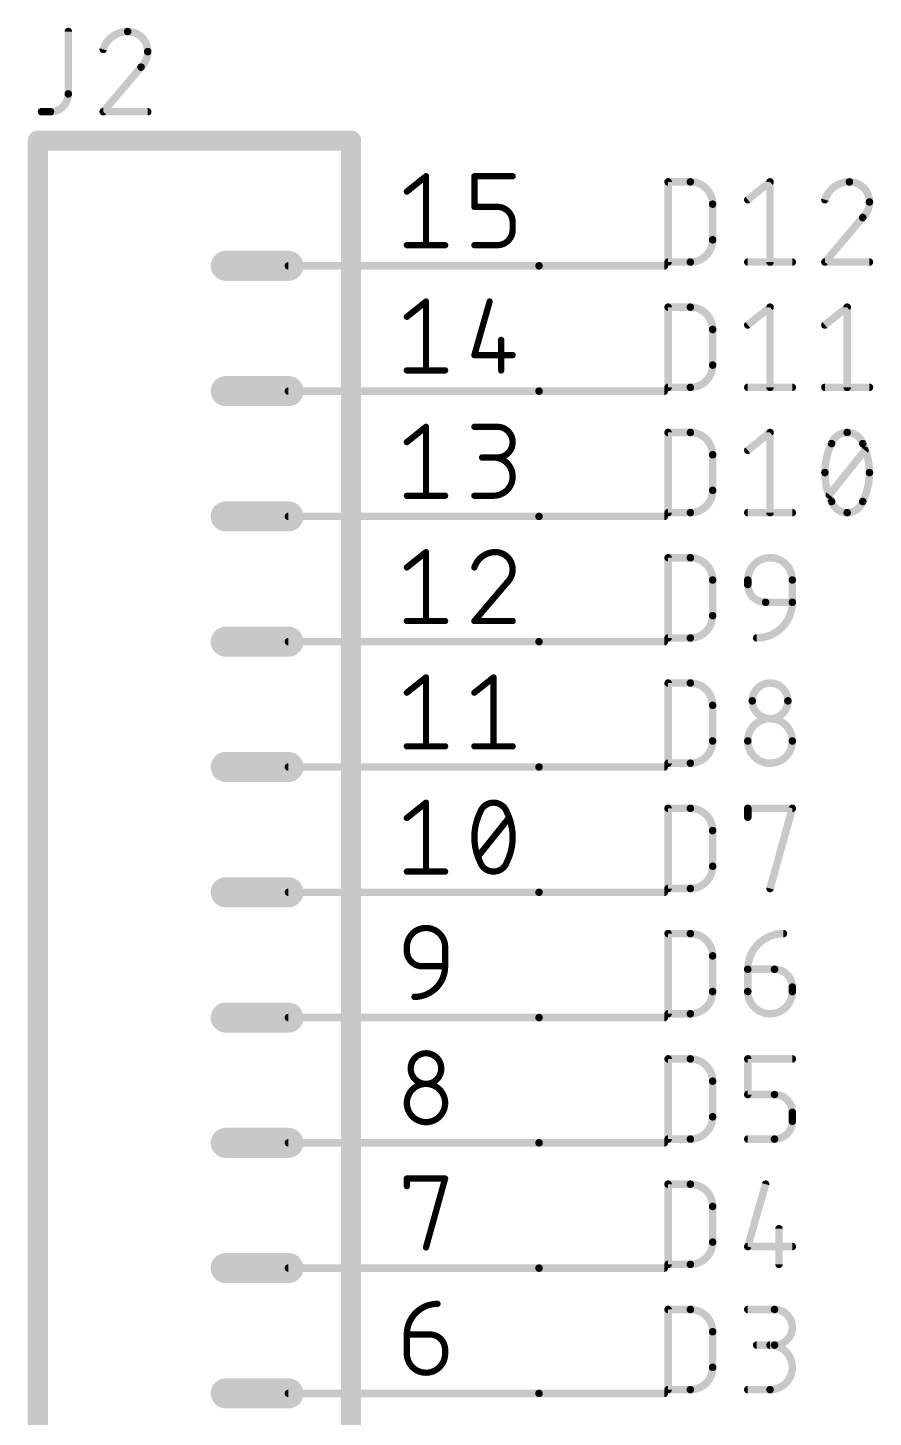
# Model space of a CAD drawing. Extents: x 13 to 226, y 41 to 152.
# Drawn here: x 48.06 to 65.19, y 118.9 to 147.07 of the extents above; entities that cross this region are included whole.
import ezdxf

# ---------------------------------------------------------------- set-up
doc = ezdxf.new("R2010")
doc.units = 0
for name, color, linetype in [('91', 122, 'CONTINUOUS'), ('94', 12, 'CONTINUOUS'), ('95', 251, 'CONTINUOUS')]:
    doc.layers.add(name, color=color, linetype=linetype)

msp = doc.modelspace()

# ---------------------------------------------------------------- linework, layer by layer
at = {"layer": '91', "const_width": 0.1524}
for points in [[(58.42, 142.24), (60.96, 142.24)], [(58.42, 139.7), (60.96, 139.7)], [(58.42, 137.16), (60.96, 137.16)], [(58.42, 134.62), (60.96, 134.62)], [(58.42, 132.08), (60.96, 132.08)], [(58.42, 129.54), (60.96, 129.54)], [(58.42, 127), (60.96, 127)], [(58.42, 124.46), (60.96, 124.46)], [(58.42, 121.92), (60.96, 121.92)], [(58.42, 119.38), (60.96, 119.38)]]:
    msp.add_lwpolyline(points, dxfattribs=at)
at = {"layer": '91', "const_width": 0.0762}
for points in [[(58.42, 142.2781, 1), (58.42, 142.2019)], [(60.96, 142.2019, 1), (60.96, 142.2781)], [(58.42, 139.7381, 1), (58.42, 139.6619)], [(60.96, 139.6619, 1), (60.96, 139.7381)], [(58.42, 137.1981, 1), (58.42, 137.1219)], [(60.96, 137.1219, 1), (60.96, 137.1981)], [(58.42, 134.6581, 1), (58.42, 134.5819)], [(60.96, 134.5819, 1), (60.96, 134.6581)], [(58.42, 132.1181, 1), (58.42, 132.0419)], [(60.96, 132.0419, 1), (60.96, 132.1181)], [(58.42, 129.5781, 1), (58.42, 129.5019)], [(60.96, 129.5019, 1), (60.96, 129.5781)], [(58.42, 127.0381, 1), (58.42, 126.9619)], [(60.96, 126.9619, 1), (60.96, 127.0381)], [(58.42, 124.4981, 1), (58.42, 124.4219)], [(60.96, 124.4219, 1), (60.96, 124.4981)], [(58.42, 121.9581, 1), (58.42, 121.8819)], [(60.96, 121.8819, 1), (60.96, 121.9581)], [(58.42, 119.4181, 1), (58.42, 119.3419)], [(60.96, 119.3419, 1), (60.96, 119.4181)]]:
    msp.add_lwpolyline(points, format="xyb", dxfattribs=at)
at = {"layer": '94'}
for points, const_width in [([(48.26, 144.78), (48.26, 104.14)], 0.4064), ([(48.26, 144.78), (54.61, 144.78)], 0.4064), ([(54.61, 104.14), (54.61, 144.78)], 0.4064), ([(52.07, 142.24), (53.34, 142.24)], 0.6096), ([(58.42, 142.24), (53.34, 142.24)], 0.1524), ([(52.07, 139.7), (53.34, 139.7)], 0.6096), ([(58.42, 139.7), (53.34, 139.7)], 0.1524), ([(52.07, 137.16), (53.34, 137.16)], 0.6096), ([(58.42, 137.16), (53.34, 137.16)], 0.1524), ([(52.07, 134.62), (53.34, 134.62)], 0.6096), ([(58.42, 134.62), (53.34, 134.62)], 0.1524), ([(52.07, 132.08), (53.34, 132.08)], 0.6096), ([(58.42, 132.08), (53.34, 132.08)], 0.1524), ([(52.07, 129.54), (53.34, 129.54)], 0.6096), ([(58.42, 129.54), (53.34, 129.54)], 0.1524), ([(52.07, 127), (53.34, 127)], 0.6096), ([(58.42, 127), (53.34, 127)], 0.1524), ([(52.07, 124.46), (53.34, 124.46)], 0.6096), ([(58.42, 124.46), (53.34, 124.46)], 0.1524), ([(52.07, 121.92), (53.34, 121.92)], 0.6096), ([(58.42, 121.92), (53.34, 121.92)], 0.1524), ([(52.07, 119.38), (53.34, 119.38)], 0.6096), ([(58.42, 119.38), (53.34, 119.38)], 0.1524)]:
    msp.add_lwpolyline(points, dxfattribs=dict(at, const_width=const_width))
for points, const_width in [([(48.3616, 144.78, 1), (48.1584, 144.78)], 0.2032), ([(48.26, 144.8816, 1), (48.26, 144.6784)], 0.2032), ([(54.7116, 144.78, 1), (54.5084, 144.78)], 0.2032), ([(54.61, 144.6784, 1), (54.61, 144.8816)], 0.2032), ([(52.07, 142.3924, 1), (52.07, 142.0876)], 0.3048), ([(53.34, 142.0876, 1), (53.34, 142.3924)], 0.3048), ([(53.34, 142.2781, 1), (53.34, 142.2019)], 0.0762), ([(58.42, 142.2019, 1), (58.42, 142.2781)], 0.0762), ([(52.07, 139.8524, 1), (52.07, 139.5476)], 0.3048), ([(53.34, 139.5476, 1), (53.34, 139.8524)], 0.3048), ([(53.34, 139.7381, 1), (53.34, 139.6619)], 0.0762), ([(58.42, 139.6619, 1), (58.42, 139.7381)], 0.0762), ([(52.07, 137.3124, 1), (52.07, 137.0076)], 0.3048), ([(53.34, 137.0076, 1), (53.34, 137.3124)], 0.3048), ([(53.34, 137.1981, 1), (53.34, 137.1219)], 0.0762), ([(58.42, 137.1219, 1), (58.42, 137.1981)], 0.0762), ([(52.07, 134.7724, 1), (52.07, 134.4676)], 0.3048), ([(53.34, 134.4676, 1), (53.34, 134.7724)], 0.3048), ([(53.34, 134.6581, 1), (53.34, 134.5819)], 0.0762), ([(58.42, 134.5819, 1), (58.42, 134.6581)], 0.0762), ([(52.07, 132.2324, 1), (52.07, 131.9276)], 0.3048), ([(53.34, 131.9276, 1), (53.34, 132.2324)], 0.3048), ([(53.34, 132.1181, 1), (53.34, 132.0419)], 0.0762), ([(58.42, 132.0419, 1), (58.42, 132.1181)], 0.0762), ([(52.07, 129.6924, 1), (52.07, 129.3876)], 0.3048), ([(53.34, 129.3876, 1), (53.34, 129.6924)], 0.3048), ([(53.34, 129.5781, 1), (53.34, 129.5019)], 0.0762), ([(58.42, 129.5019, 1), (58.42, 129.5781)], 0.0762), ([(52.07, 127.1524, 1), (52.07, 126.8476)], 0.3048), ([(53.34, 126.8476, 1), (53.34, 127.1524)], 0.3048), ([(53.34, 127.0381, 1), (53.34, 126.9619)], 0.0762), ([(58.42, 126.9619, 1), (58.42, 127.0381)], 0.0762), ([(52.07, 124.6124, 1), (52.07, 124.3076)], 0.3048), ([(53.34, 124.3076, 1), (53.34, 124.6124)], 0.3048), ([(53.34, 124.4981, 1), (53.34, 124.4219)], 0.0762), ([(58.42, 124.4219, 1), (58.42, 124.4981)], 0.0762), ([(52.07, 122.0724, 1), (52.07, 121.7676)], 0.3048), ([(53.34, 121.7676, 1), (53.34, 122.0724)], 0.3048), ([(53.34, 121.9581, 1), (53.34, 121.8819)], 0.0762), ([(58.42, 121.8819, 1), (58.42, 121.9581)], 0.0762), ([(52.07, 119.5324, 1), (52.07, 119.2276)], 0.3048), ([(53.34, 119.2276, 1), (53.34, 119.5324)], 0.3048), ([(53.34, 119.4181, 1), (53.34, 119.3419)], 0.0762), ([(58.42, 119.3419, 1), (58.42, 119.4181)], 0.0762)]:
    msp.add_lwpolyline(points, format="xyb", dxfattribs=dict(at, const_width=const_width))
at = {"layer": '95'}
for points, const_width in [([(48.8781, 146.9898), (48.8781, 145.7254)], 0.1524), ([(50.3524, 146.2673), (49.5848, 145.3642)], 0.1524), ([(48.5168, 145.3642), (48.3362, 145.3642)], 0.1524), ([(49.5848, 145.3642), (50.4879, 145.3642)], 0.1524), ([(55.7403, 143.7457), (56.1284, 144.0561)], 0.127), ([(56.1284, 144.0561), (56.1284, 142.6591)], 0.127), ([(57.1092, 143.4352), (57.1092, 144.0561)], 0.127), ([(57.1092, 144.0561), (57.8853, 144.0561)], 0.127), ([(61.0362, 142.3162), (61.0362, 143.9418)], 0.1524), ([(61.0362, 143.9418), (61.4878, 143.9418)], 0.1524), ([(62.6514, 143.5806), (63.103, 143.9418)], 0.1524), ([(63.103, 143.9418), (63.103, 142.3162)], 0.1524), ([(57.5748, 143.4352), (57.1092, 143.4352)], 0.127), ([(61.9393, 143.4902), (61.9393, 142.7678)], 0.1524), ([(57.8853, 142.9695), (57.8853, 143.1248)], 0.127), ([(64.9822, 143.2193), (64.2146, 142.3162)], 0.1524), ([(55.7403, 142.6591), (56.5164, 142.6591)], 0.127), ([(57.1092, 142.6591), (57.5748, 142.6591)], 0.127), ([(61.4878, 142.3162), (61.0362, 142.3162)], 0.1524), ([(62.6514, 142.3162), (63.5545, 142.3162)], 0.1524), ([(64.2146, 142.3162), (65.1177, 142.3162)], 0.1524), ([(55.7403, 141.2057), (56.1284, 141.5161)], 0.127), ([(56.1284, 141.5161), (56.1284, 140.1191)], 0.127), ([(57.4196, 141.5161), (57.1092, 140.4295)], 0.127), ([(61.0362, 139.7762), (61.0362, 141.4018)], 0.1524), ([(61.0362, 141.4018), (61.4878, 141.4018)], 0.1524), ([(62.6514, 141.0406), (63.103, 141.4018)], 0.1524), ([(63.103, 141.4018), (63.103, 139.7762)], 0.1524), ([(64.2146, 141.0406), (64.6661, 141.4018)], 0.1524), ([(64.6661, 141.4018), (64.6661, 139.7762)], 0.1524), ([(61.9393, 140.9502), (61.9393, 140.2278)], 0.1524), ([(57.6524, 140.74), (57.6524, 140.1191)], 0.127), ([(57.1092, 140.4295), (57.8853, 140.4295)], 0.127), ([(55.7403, 140.1191), (56.5164, 140.1191)], 0.127), ([(61.4878, 139.7762), (61.0362, 139.7762)], 0.1524), ([(62.6514, 139.7762), (63.5545, 139.7762)], 0.1524), ([(64.2146, 139.7762), (65.1177, 139.7762)], 0.1524), ([(55.7403, 138.6657), (56.1284, 138.9761)], 0.127), ([(56.1284, 138.9761), (56.1284, 137.5791)], 0.127), ([(57.1092, 138.9761), (57.5748, 138.9761)], 0.127), ([(61.0362, 137.2362), (61.0362, 138.8618)], 0.1524), ([(61.0362, 138.8618), (61.4878, 138.8618)], 0.1524), ([(62.6514, 138.5006), (63.103, 138.8618)], 0.1524), ([(63.103, 138.8618), (63.103, 137.2362)], 0.1524), ([(57.5748, 138.3552), (57.2644, 138.3552)], 0.127), ([(61.9393, 138.4102), (61.9393, 137.6878)], 0.1524), ([(64.3049, 137.5974), (65.0273, 138.5006)], 0.1524), ([(55.7403, 137.5791), (56.5164, 137.5791)], 0.127), ([(57.1092, 137.5791), (57.4972, 137.5791)], 0.127), ([(61.4878, 137.2362), (61.0362, 137.2362)], 0.1524), ([(62.6514, 137.2362), (63.5545, 137.2362)], 0.1524), ([(55.7403, 136.1257), (56.1284, 136.4361)], 0.127), ([(56.1284, 136.4361), (56.1284, 135.0391)], 0.127), ([(61.0362, 134.6962), (61.0362, 136.3218)], 0.1524), ([(61.0362, 136.3218), (61.4878, 136.3218)], 0.1524), ([(57.7688, 135.8152), (57.1092, 135.0391)], 0.127), ([(61.9393, 135.8702), (61.9393, 135.1478)], 0.1524), ([(62.6514, 135.7799), (62.6514, 135.8702)], 0.1524), ([(63.5545, 135.8702), (63.5545, 135.4187)], 0.1524), ([(63.5545, 135.4187), (63.0127, 135.4187)], 0.1524), ([(55.7403, 135.0391), (56.5164, 135.0391)], 0.127), ([(57.1092, 135.0391), (57.8853, 135.0391)], 0.127), ([(61.4878, 134.6962), (61.0362, 134.6962)], 0.1524), ([(55.7403, 133.5857), (56.1284, 133.8961)], 0.127), ([(56.1284, 133.8961), (56.1284, 132.4991)], 0.127), ([(57.1092, 133.5857), (57.4972, 133.8961)], 0.127), ([(57.4972, 133.8961), (57.4972, 132.4991)], 0.127), ([(61.0362, 132.1562), (61.0362, 133.7818)], 0.1524), ([(61.0362, 133.7818), (61.4878, 133.7818)], 0.1524), ([(61.9393, 133.3302), (61.9393, 132.6078)], 0.1524), ([(55.7403, 132.4991), (56.5164, 132.4991)], 0.127), ([(57.1092, 132.4991), (57.8853, 132.4991)], 0.127), ([(61.4878, 132.1562), (61.0362, 132.1562)], 0.1524), ([(55.7403, 131.0457), (56.1284, 131.3561)], 0.127), ([(56.1284, 131.3561), (56.1284, 129.9591)], 0.127), ([(61.0362, 129.6162), (61.0362, 131.2418)], 0.1524), ([(61.0362, 131.2418), (61.4878, 131.2418)], 0.1524), ([(62.6514, 131.0612), (62.6514, 131.2418)], 0.1524), ([(62.6514, 131.2418), (63.5545, 131.2418)], 0.1524), ([(63.5545, 131.2418), (63.103, 129.6162)], 0.1524), ([(57.1868, 130.2695), (57.8077, 131.0457)], 0.127), ([(61.9393, 130.7902), (61.9393, 130.0678)], 0.1524), ([(55.7403, 129.9591), (56.5164, 129.9591)], 0.127), ([(61.4878, 129.6162), (61.0362, 129.6162)], 0.1524), ([(61.0362, 127.0762), (61.0362, 128.7018)], 0.1524), ([(61.0362, 128.7018), (61.4878, 128.7018)], 0.1524), ([(55.7403, 128.3504), (55.7403, 128.428)], 0.127), ([(56.5164, 128.428), (56.5164, 128.04)], 0.127), ([(61.9393, 128.2502), (61.9393, 127.5278)], 0.1524), ([(56.5164, 128.04), (56.0507, 128.04)], 0.127), ([(62.6514, 127.9793), (63.1933, 127.9793)], 0.1524), ([(62.6514, 127.5278), (62.6514, 127.9793)], 0.1524), ([(63.5545, 127.6181), (63.5545, 127.5278)], 0.1524), ([(61.4878, 127.0762), (61.0362, 127.0762)], 0.1524), ([(61.0362, 124.5362), (61.0362, 126.1618)], 0.1524), ([(61.0362, 126.1618), (61.4878, 126.1618)], 0.1524), ([(62.6514, 125.4393), (62.6514, 126.1618)], 0.1524), ([(62.6514, 126.1618), (63.5545, 126.1618)], 0.1524), ([(61.9393, 125.7102), (61.9393, 124.9878)], 0.1524), ([(63.1933, 125.4393), (62.6514, 125.4393)], 0.1524), ([(63.5545, 124.8974), (63.5545, 125.0781)], 0.1524), ([(61.4878, 124.5362), (61.0362, 124.5362)], 0.1524), ([(62.6514, 124.5362), (63.1933, 124.5362)], 0.1524), ([(55.7403, 123.5809), (55.7403, 123.7361)], 0.127), ([(55.7403, 123.7361), (56.5164, 123.7361)], 0.127), ([(56.5164, 123.7361), (56.1284, 122.3391)], 0.127), ([(61.0362, 121.9962), (61.0362, 123.6218)], 0.1524), ([(61.0362, 123.6218), (61.4878, 123.6218)], 0.1524), ([(63.0127, 123.6218), (62.6514, 122.3574)], 0.1524), ([(61.9393, 123.1702), (61.9393, 122.4478)], 0.1524), ([(63.2836, 122.7187), (63.2836, 121.9962)], 0.1524), ([(62.6514, 122.3574), (63.5545, 122.3574)], 0.1524), ([(61.4878, 121.9962), (61.0362, 121.9962)], 0.1524), ([(61.0362, 119.4562), (61.0362, 121.0818)], 0.1524), ([(61.0362, 121.0818), (61.4878, 121.0818)], 0.1524), ([(62.6514, 121.0818), (63.1933, 121.0818)], 0.1524), ([(55.7403, 120.5752), (56.206, 120.5752)], 0.127), ([(55.7403, 120.1872), (55.7403, 120.5752)], 0.127), ([(61.9393, 120.6302), (61.9393, 119.9078)], 0.1524), ([(56.5164, 120.2648), (56.5164, 120.1872)], 0.127), ([(63.1933, 120.3593), (62.8321, 120.3593)], 0.1524), ([(61.4878, 119.4562), (61.0362, 119.4562)], 0.1524), ([(62.6514, 119.4562), (63.103, 119.4562)], 0.1524)]:
    msp.add_lwpolyline(points, dxfattribs=dict(at, const_width=const_width))
for points, const_width in [([(48.9162, 146.9898, 1), (48.84, 146.9898)], 0.0762), ([(50.0815, 146.9898, 0.3252), (49.5848, 146.6286)], 0.1524), ([(50.4879, 146.5834, 0.4142), (50.0815, 146.9898)], 0.1524), ([(50.0815, 147.0279, 1), (50.0815, 146.9517)], 0.0762), ([(50.0815, 146.9517, 1), (50.0815, 147.0279)], 0.0762), ([(49.5485, 146.6403, 1), (49.621, 146.6168)], 0.0762), ([(50.3524, 146.2673, 0.2053), (50.4879, 146.5834)], 0.1524), ([(50.526, 146.5834, 1), (50.4498, 146.5834)], 0.0762), ([(50.4498, 146.5834, 1), (50.526, 146.5834)], 0.0762), ([(50.3261, 146.2949, 1), (50.3787, 146.2397)], 0.0762), ([(50.3814, 146.2426, 1), (50.3234, 146.292)], 0.0762), ([(48.5168, 145.3642, 0.4142), (48.8781, 145.7254)], 0.1524), ([(48.9162, 145.7254, 1), (48.84, 145.7254)], 0.0762), ([(48.84, 145.7254, 1), (48.9162, 145.7254)], 0.0762), ([(48.3362, 145.4023, 1), (48.3362, 145.3261)], 0.0762), ([(48.5168, 145.4023, 1), (48.5168, 145.3261)], 0.0762), ([(48.5168, 145.3261, 1), (48.5168, 145.4023)], 0.0762), ([(49.5557, 145.3889, 1), (49.6138, 145.3395)], 0.0762), ([(49.5848, 145.4023, 1), (49.5848, 145.3261)], 0.0762), ([(50.4879, 145.3261, 1), (50.4879, 145.4023)], 0.0762), ([(56.1601, 144.0561, 1), (56.0966, 144.0561)], 0.0635), ([(56.1482, 144.0313, 1), (56.1085, 144.0809)], 0.0635), ([(57.1409, 144.0561, 1), (57.0774, 144.0561)], 0.0635), ([(57.1092, 144.0879, 1), (57.1092, 144.0244)], 0.0635), ([(57.8853, 144.0244, 1), (57.8853, 144.0879)], 0.0635), ([(61.0743, 143.9418, 1), (60.9981, 143.9418)], 0.0762), ([(61.0362, 143.9799, 1), (61.0362, 143.9037)], 0.0762), ([(61.9393, 143.4902, 0.4142), (61.4878, 143.9418)], 0.1524), ([(61.4878, 143.9799, 1), (61.4878, 143.9037)], 0.0762), ([(61.4878, 143.9037, 1), (61.4878, 143.9799)], 0.0762), ([(63.1411, 143.9418, 1), (63.0649, 143.9418)], 0.0762), ([(63.1268, 143.912, 1), (63.0792, 143.9716)], 0.0762), ([(64.7113, 143.9418, 0.3252), (64.2145, 143.5806)], 0.1524), ([(65.1177, 143.5354, 0.4142), (64.7113, 143.9418)], 0.1524), ([(64.7113, 143.9799, 1), (64.7113, 143.9037)], 0.0762), ([(64.7113, 143.9037, 1), (64.7113, 143.9799)], 0.0762), ([(55.7205, 143.7704, 1), (55.7601, 143.7209)], 0.0635), ([(57.0774, 143.4352, 1), (57.1409, 143.4352)], 0.0635), ([(57.1092, 143.467, 1), (57.1092, 143.4035)], 0.0635), ([(57.8853, 143.1248, 0.4142), (57.5748, 143.4352)], 0.127), ([(57.5748, 143.467, 1), (57.5748, 143.4035)], 0.0635), ([(57.5748, 143.4035, 1), (57.5748, 143.467)], 0.0635), ([(61.9774, 143.4902, 1), (61.9012, 143.4902)], 0.0762), ([(61.9012, 143.4902, 1), (61.9774, 143.4902)], 0.0762), ([(62.6276, 143.6103, 1), (62.6752, 143.5508)], 0.0762), ([(64.1783, 143.5923, 1), (64.2508, 143.5688)], 0.0762), ([(64.9822, 143.2193, 0.2053), (65.1177, 143.5354)], 0.1524), ([(65.1558, 143.5354, 1), (65.0796, 143.5354)], 0.0762), ([(65.0796, 143.5354, 1), (65.1558, 143.5354)], 0.0762), ([(57.917, 143.1248, 1), (57.8535, 143.1248)], 0.0635), ([(57.8535, 143.1248, 1), (57.917, 143.1248)], 0.0635), ([(64.9559, 143.2469, 1), (65.0085, 143.1917)], 0.0762), ([(65.0112, 143.1946, 1), (64.9532, 143.244)], 0.0762), ([(57.5748, 142.6591, 0.4142), (57.8853, 142.9695)], 0.127), ([(57.917, 142.9695, 1), (57.8535, 142.9695)], 0.0635), ([(57.8535, 142.9695, 1), (57.917, 142.9695)], 0.0635), ([(61.4878, 142.3162, 0.4142), (61.9393, 142.7678)], 0.1524), ([(61.9774, 142.7678, 1), (61.9012, 142.7678)], 0.0762), ([(55.7403, 142.6908, 1), (55.7403, 142.6274)], 0.0635), ([(56.0966, 142.6591, 1), (56.1601, 142.6591)], 0.0635), ([(56.5164, 142.6274, 1), (56.5164, 142.6908)], 0.0635), ([(57.1092, 142.6908, 1), (57.1092, 142.6274)], 0.0635), ([(57.5748, 142.6908, 1), (57.5748, 142.6274)], 0.0635), ([(57.5748, 142.6274, 1), (57.5748, 142.6908)], 0.0635), ([(61.9012, 142.7678, 1), (61.9774, 142.7678)], 0.0762), ([(61.0362, 142.3543, 1), (61.0362, 142.2781)], 0.0762), ([(60.9981, 142.3162, 1), (61.0743, 142.3162)], 0.0762), ([(61.4878, 142.3543, 1), (61.4878, 142.2781)], 0.0762), ([(61.4878, 142.2781, 1), (61.4878, 142.3543)], 0.0762), ([(62.6514, 142.3543, 1), (62.6514, 142.2781)], 0.0762), ([(63.0649, 142.3162, 1), (63.1411, 142.3162)], 0.0762), ([(63.5545, 142.2781, 1), (63.5545, 142.3543)], 0.0762), ([(64.1855, 142.3409, 1), (64.2436, 142.2915)], 0.0762), ([(64.2146, 142.3543, 1), (64.2146, 142.2781)], 0.0762), ([(65.1177, 142.2781, 1), (65.1177, 142.3543)], 0.0762), ([(56.1601, 141.5161, 1), (56.0966, 141.5161)], 0.0635), ([(56.1482, 141.4913, 1), (56.1085, 141.5409)], 0.0635), ([(57.4501, 141.5074, 1), (57.3891, 141.5248)], 0.0635), ([(61.0743, 141.4018, 1), (60.9981, 141.4018)], 0.0762), ([(61.0362, 141.4399, 1), (61.0362, 141.3637)], 0.0762), ([(61.9393, 140.9502, 0.4142), (61.4878, 141.4018)], 0.1524), ([(61.4878, 141.4399, 1), (61.4878, 141.3637)], 0.0762), ([(61.4878, 141.3637, 1), (61.4878, 141.4399)], 0.0762), ([(63.1411, 141.4018, 1), (63.0649, 141.4018)], 0.0762), ([(63.1268, 141.372, 1), (63.0792, 141.4316)], 0.0762), ([(64.7042, 141.4018, 1), (64.628, 141.4018)], 0.0762), ([(64.6899, 141.372, 1), (64.6423, 141.4316)], 0.0762), ([(55.7205, 141.2304, 1), (55.7601, 141.1809)], 0.0635), ([(61.9774, 140.9502, 1), (61.9012, 140.9502)], 0.0762), ([(61.9012, 140.9502, 1), (61.9774, 140.9502)], 0.0762), ([(62.6276, 141.0703, 1), (62.6752, 141.0108)], 0.0762), ([(64.1907, 141.0703, 1), (64.2384, 141.0108)], 0.0762), ([(57.6842, 140.74, 1), (57.6207, 140.74)], 0.0635), ([(57.0786, 140.4383, 1), (57.1397, 140.4208)], 0.0635), ([(57.1092, 140.4613, 1), (57.1092, 140.3978)], 0.0635), ([(57.8853, 140.3978, 1), (57.8853, 140.4613)], 0.0635), ([(61.4878, 139.7762, 0.4142), (61.9393, 140.2278)], 0.1524), ([(61.9774, 140.2278, 1), (61.9012, 140.2278)], 0.0762), ([(55.7403, 140.1508, 1), (55.7403, 140.0874)], 0.0635), ([(56.0966, 140.1191, 1), (56.1601, 140.1191)], 0.0635), ([(56.5164, 140.0874, 1), (56.5164, 140.1508)], 0.0635), ([(57.6207, 140.1191, 1), (57.6842, 140.1191)], 0.0635), ([(61.9012, 140.2278, 1), (61.9774, 140.2278)], 0.0762), ([(61.0362, 139.8143, 1), (61.0362, 139.7381)], 0.0762), ([(60.9981, 139.7762, 1), (61.0743, 139.7762)], 0.0762), ([(61.4878, 139.8143, 1), (61.4878, 139.7381)], 0.0762), ([(61.4878, 139.7381, 1), (61.4878, 139.8143)], 0.0762), ([(62.6514, 139.8143, 1), (62.6514, 139.7381)], 0.0762), ([(63.0649, 139.7762, 1), (63.1411, 139.7762)], 0.0762), ([(63.5545, 139.7381, 1), (63.5545, 139.8143)], 0.0762), ([(64.2146, 139.8143, 1), (64.2146, 139.7381)], 0.0762), ([(64.628, 139.7762, 1), (64.7042, 139.7762)], 0.0762), ([(65.1177, 139.7381, 1), (65.1177, 139.8143)], 0.0762), ([(56.1601, 138.9761, 1), (56.0966, 138.9761)], 0.0635), ([(56.1482, 138.9513, 1), (56.1085, 139.0009)], 0.0635), ([(57.1092, 139.0078, 1), (57.1092, 138.9444)], 0.0635), ([(57.5748, 138.3552, 1), (57.5748, 138.9761)], 0.127), ([(57.5748, 139.0078, 1), (57.5748, 138.9444)], 0.0635), ([(57.5748, 138.9444, 1), (57.5748, 139.0078)], 0.0635), ([(61.0743, 138.8618, 1), (60.9981, 138.8618)], 0.0762), ([(61.0362, 138.8999, 1), (61.0362, 138.8237)], 0.0762), ([(61.9393, 138.4102, 0.4142), (61.4878, 138.8618)], 0.1524), ([(61.4878, 138.8999, 1), (61.4878, 138.8237)], 0.0762), ([(61.4878, 138.8237, 1), (61.4878, 138.8999)], 0.0762), ([(63.1411, 138.8618, 1), (63.0649, 138.8618)], 0.0762), ([(63.1268, 138.832, 1), (63.0792, 138.8916)], 0.0762), ([(64.6661, 138.8618, 0.3205), (64.35, 138.636)], 0.1524), ([(64.9822, 138.636, 0.3205), (64.6661, 138.8618)], 0.1524), ([(64.6661, 138.8999, 1), (64.6661, 138.8237)], 0.0762), ([(64.6661, 138.8237, 1), (64.6661, 138.8999)], 0.0762), ([(55.7205, 138.6904, 1), (55.7601, 138.6409)], 0.0635), ([(64.35, 138.636, 0.1139), (64.2146, 138.049)], 0.1524), ([(64.314, 138.6484, 1), (64.3861, 138.6237)], 0.0762), ([(64.3843, 138.6193, 1), (64.3158, 138.6527)], 0.0762), ([(65.0164, 138.6527, 1), (64.9479, 138.6193)], 0.0762), ([(65.1177, 138.049, 0.1139), (64.9822, 138.636)], 0.1524), ([(64.9462, 138.6237, 1), (65.0182, 138.6484)], 0.0762), ([(57.2644, 138.387, 1), (57.2644, 138.3235)], 0.0635), ([(57.4972, 137.5791, 1), (57.4972, 138.3552)], 0.127), ([(57.4972, 138.387, 1), (57.4972, 138.3235)], 0.0635), ([(57.5748, 138.387, 1), (57.5748, 138.3235)], 0.0635), ([(57.5748, 138.3235, 1), (57.5748, 138.387)], 0.0635), ([(61.9774, 138.4102, 1), (61.9012, 138.4102)], 0.0762), ([(61.9012, 138.4102, 1), (61.9774, 138.4102)], 0.0762), ([(62.6276, 138.5303, 1), (62.6752, 138.4708)], 0.0762), ([(65.0571, 138.4768, 1), (64.9976, 138.5244)], 0.0762), ([(64.2146, 138.049, 0.1139), (64.35, 137.462)], 0.1524), ([(64.2527, 138.049, 1), (64.1765, 138.049)], 0.0762), ([(64.1765, 138.049, 1), (64.2526, 138.049)], 0.0762), ([(64.9822, 137.462, 0.1139), (65.1177, 138.049)], 0.1524), ([(65.1558, 138.049, 1), (65.0796, 138.049)], 0.0762), ([(65.0796, 138.049, 1), (65.1558, 138.049)], 0.0762), ([(61.4878, 137.2362, 0.4142), (61.9393, 137.6878)], 0.1524), ([(61.9774, 137.6878, 1), (61.9012, 137.6878)], 0.0762), ([(55.7403, 137.6108, 1), (55.7403, 137.5474)], 0.0635), ([(56.0966, 137.5791, 1), (56.1601, 137.5791)], 0.0635), ([(56.5164, 137.5474, 1), (56.5164, 137.6108)], 0.0635), ([(57.1092, 137.6108, 1), (57.1092, 137.5474)], 0.0635), ([(57.4972, 137.6108, 1), (57.4972, 137.5474)], 0.0635), ([(57.4972, 137.5474, 1), (57.4972, 137.6108)], 0.0635), ([(61.9012, 137.6878, 1), (61.9774, 137.6878)], 0.0762), ([(64.2751, 137.6212, 1), (64.3346, 137.5736)], 0.0762), ([(64.35, 137.462, 0.3205), (64.6661, 137.2362)], 0.1524), ([(64.3861, 137.4743, 1), (64.314, 137.4496)], 0.0762), ([(64.3158, 137.4453, 1), (64.3843, 137.4787)], 0.0762), ([(64.6661, 137.2362, 0.3205), (64.9822, 137.462)], 0.1524), ([(64.9479, 137.4787, 1), (65.0164, 137.4453)], 0.0762), ([(65.0182, 137.4496, 1), (64.9462, 137.4743)], 0.0762), ([(61.0362, 137.2743, 1), (61.0362, 137.1981)], 0.0762), ([(60.9981, 137.2362, 1), (61.0743, 137.2362)], 0.0762), ([(61.4878, 137.2743, 1), (61.4878, 137.1981)], 0.0762), ([(61.4878, 137.1981, 1), (61.4878, 137.2743)], 0.0762), ([(62.6514, 137.2743, 1), (62.6514, 137.1981)], 0.0762), ([(63.0649, 137.2362, 1), (63.1411, 137.2362)], 0.0762), ([(63.5545, 137.1981, 1), (63.5545, 137.2743)], 0.0762), ([(64.6661, 137.2743, 1), (64.6661, 137.1981)], 0.0762), ([(64.6661, 137.1981, 1), (64.6661, 137.2743)], 0.0762), ([(56.1601, 136.4361, 1), (56.0966, 136.4361)], 0.0635), ([(56.1482, 136.4113, 1), (56.1085, 136.4609)], 0.0635), ([(57.536, 136.4361, 0.3252), (57.1091, 136.1257)], 0.127), ([(57.8853, 136.0868, 0.4142), (57.536, 136.4361)], 0.127), ([(57.536, 136.4678, 1), (57.536, 136.4044)], 0.0635), ([(57.536, 136.4044, 1), (57.536, 136.4678)], 0.0635), ([(61.0743, 136.3218, 1), (60.9981, 136.3218)], 0.0762), ([(61.0362, 136.3599, 1), (61.0362, 136.2837)], 0.0762), ([(61.9393, 135.8702, 0.4142), (61.4878, 136.3218)], 0.1524), ([(61.4878, 136.3599, 1), (61.4878, 136.2837)], 0.0762), ([(61.4878, 136.2837, 1), (61.4878, 136.3599)], 0.0762), ([(63.5545, 135.8702, 1), (62.6514, 135.8702)], 0.1524), ([(55.7205, 136.1504, 1), (55.7601, 136.1009)], 0.0635), ([(57.0789, 136.1354, 1), (57.1394, 136.1159)], 0.0635), ([(57.7688, 135.8152, 0.2053), (57.8853, 136.0868)], 0.127), ([(57.917, 136.0868, 1), (57.8535, 136.0869)], 0.0635), ([(57.8535, 136.0868, 1), (57.917, 136.0868)], 0.0635), ([(57.7469, 135.8382, 1), (57.7907, 135.7922)], 0.0635), ([(57.793, 135.7946, 1), (57.7447, 135.8358)], 0.0635), ([(61.9774, 135.8702, 1), (61.9012, 135.8702)], 0.0762), ([(61.9012, 135.8702, 1), (61.9774, 135.8702)], 0.0762), ([(62.6895, 135.8702, 1), (62.6133, 135.8702)], 0.0762), ([(62.6133, 135.8702, 1), (62.6895, 135.8702)], 0.0762), ([(62.6514, 135.7799, 0.4142), (63.0127, 135.4187)], 0.1524), ([(62.6895, 135.7799, 1), (62.6133, 135.7799)], 0.0762), ([(62.6133, 135.7799, 1), (62.6895, 135.7799)], 0.0762), ([(63.5926, 135.8702, 1), (63.5164, 135.8702)], 0.0762), ([(63.5164, 135.8702, 1), (63.5926, 135.8702)], 0.0762), ([(62.8321, 134.6962, 0.4142), (63.5545, 135.4187)], 0.1524), ([(63.0127, 135.4568, 1), (63.0127, 135.3806)], 0.0762), ([(63.0127, 135.3806, 1), (63.0127, 135.4568)], 0.0762), ([(63.5926, 135.4187, 1), (63.5164, 135.4187)], 0.0762), ([(63.5545, 135.3806, 1), (63.5545, 135.4568)], 0.0762), ([(61.4878, 134.6962, 0.4142), (61.9393, 135.1478)], 0.1524), ([(61.9774, 135.1478, 1), (61.9012, 135.1478)], 0.0762), ([(63.5164, 135.4187, 1), (63.5926, 135.4187)], 0.0762), ([(55.7403, 135.0709, 1), (55.7403, 135.0074)], 0.0635), ([(56.0966, 135.0391, 1), (56.1601, 135.0391)], 0.0635), ([(56.5164, 135.0074, 1), (56.5164, 135.0709)], 0.0635), ([(57.1092, 135.0709, 1), (57.1092, 135.0074)], 0.0635), ([(57.085, 135.0597, 1), (57.1333, 135.0185)], 0.0635), ([(57.8853, 135.0074, 1), (57.8853, 135.0709)], 0.0635), ([(61.9012, 135.1478, 1), (61.9774, 135.1478)], 0.0762), ([(61.0362, 134.7343, 1), (61.0362, 134.6581)], 0.0762), ([(60.9981, 134.6962, 1), (61.0743, 134.6962)], 0.0762), ([(61.4878, 134.7343, 1), (61.4878, 134.6581)], 0.0762), ([(61.4878, 134.6581, 1), (61.4878, 134.7343)], 0.0762), ([(62.8321, 134.7343, 1), (62.8321, 134.6581)], 0.0762), ([(56.1601, 133.8961, 1), (56.0966, 133.8961)], 0.0635), ([(56.1482, 133.8713, 1), (56.1085, 133.9209)], 0.0635), ([(57.529, 133.8961, 1), (57.4655, 133.8961)], 0.0635), ([(57.517, 133.8713, 1), (57.4774, 133.9209)], 0.0635), ([(61.0743, 133.7818, 1), (60.9981, 133.7818)], 0.0762), ([(61.0362, 133.8199, 1), (61.0362, 133.7437)], 0.0762), ([(61.9393, 133.3302, 0.4142), (61.4878, 133.7818)], 0.1524), ([(61.4878, 133.8199, 1), (61.4878, 133.7437)], 0.0762), ([(61.4878, 133.7437, 1), (61.4878, 133.8199)], 0.0762), ([(63.4642, 133.4206, 1), (62.7417, 133.4206)], 0.1524), ([(55.7205, 133.6104, 1), (55.7601, 133.5609)], 0.0635), ([(57.0893, 133.6104, 1), (57.129, 133.5609)], 0.0635), ([(61.9774, 133.3302, 1), (61.9012, 133.3302)], 0.0762), ([(61.9012, 133.3302, 1), (61.9774, 133.3302)], 0.0762), ([(62.7417, 133.4206, 1), (63.4642, 133.4206)], 0.1524), ([(62.7798, 133.4206, 1), (62.7036, 133.4206)], 0.0762), ([(62.7036, 133.4206, 1), (62.7798, 133.4206)], 0.0762), ([(63.5023, 133.4206, 1), (63.4261, 133.4206)], 0.0762), ([(63.4261, 133.4206, 1), (63.5023, 133.4206)], 0.0762), ([(63.5545, 132.6078, 1), (62.6514, 132.6078)], 0.1524), ([(61.4878, 132.1562, 0.4142), (61.9393, 132.6078)], 0.1524), ([(61.9774, 132.6078, 1), (61.9012, 132.6078)], 0.0762), ([(62.6514, 132.6078, 1), (63.5545, 132.6078)], 0.1524), ([(62.6895, 132.6078, 1), (62.6133, 132.6078)], 0.0762), ([(63.5926, 132.6078, 1), (63.5164, 132.6078)], 0.0762), ([(55.7403, 132.5308, 1), (55.7403, 132.4674)], 0.0635), ([(56.0966, 132.4991, 1), (56.1601, 132.4991)], 0.0635), ([(56.5164, 132.4674, 1), (56.5164, 132.5308)], 0.0635), ([(57.1092, 132.5308, 1), (57.1092, 132.4674)], 0.0635), ([(57.4655, 132.4991, 1), (57.529, 132.4991)], 0.0635), ([(57.8853, 132.4674, 1), (57.8853, 132.5308)], 0.0635), ([(61.9012, 132.6078, 1), (61.9774, 132.6078)], 0.0762), ([(62.6133, 132.6078, 1), (62.6895, 132.6078)], 0.0762), ([(63.5164, 132.6078, 1), (63.5926, 132.6078)], 0.0762), ([(61.0362, 132.1943, 1), (61.0362, 132.1181)], 0.0762), ([(60.9981, 132.1562, 1), (61.0743, 132.1562)], 0.0762), ([(61.4878, 132.1943, 1), (61.4878, 132.1181)], 0.0762), ([(61.4878, 132.1181, 1), (61.4878, 132.1943)], 0.0762), ([(56.1601, 131.3561, 1), (56.0966, 131.3561)], 0.0635), ([(56.1482, 131.3313, 1), (56.1085, 131.3809)], 0.0635), ([(57.4972, 131.3561, 0.3205), (57.2256, 131.1621)], 0.127), ([(57.7688, 131.1621, 0.3205), (57.4972, 131.3561)], 0.127), ([(57.4972, 131.3878, 1), (57.4972, 131.3244)], 0.0635), ([(57.4972, 131.3244, 1), (57.4972, 131.3878)], 0.0635), ([(61.0743, 131.2418, 1), (60.9981, 131.2418)], 0.0762), ([(61.0362, 131.2799, 1), (61.0362, 131.2037)], 0.0762), ([(61.9393, 130.7902, 0.4142), (61.4878, 131.2418)], 0.1524), ([(61.4878, 131.2799, 1), (61.4878, 131.2037)], 0.0762), ([(61.4878, 131.2037, 1), (61.4878, 131.2799)], 0.0762), ([(62.6895, 131.2418, 1), (62.6133, 131.2418)], 0.0762), ([(62.6514, 131.2799, 1), (62.6514, 131.2037)], 0.0762), ([(63.5912, 131.2316, 1), (63.5178, 131.252)], 0.0762), ([(63.5545, 131.2037, 1), (63.5545, 131.2799)], 0.0762), ([(55.7205, 131.0704, 1), (55.7601, 131.0209)], 0.0635), ([(57.2256, 131.1621, 0.1139), (57.1092, 130.6576)], 0.127), ([(57.1955, 131.1724, 1), (57.2556, 131.1518)], 0.0635), ([(57.2541, 131.1482, 1), (57.197, 131.176)], 0.0635), ([(57.8853, 130.6576, 0.1139), (57.7688, 131.1621)], 0.127), ([(57.7974, 131.176, 1), (57.7403, 131.1482)], 0.0635), ([(57.7388, 131.1518, 1), (57.7989, 131.1724)], 0.0635), ([(57.8324, 131.0258, 1), (57.7829, 131.0655)], 0.0635), ([(62.6133, 131.0612, 1), (62.6895, 131.0612)], 0.0762), ([(57.1409, 130.6576, 1), (57.0774, 130.6576)], 0.0635), ([(57.1092, 130.6576, 0.1139), (57.2256, 130.1531)], 0.127), ([(57.7688, 130.1531, 0.1139), (57.8853, 130.6576)], 0.127), ([(57.917, 130.6576, 1), (57.8535, 130.6576)], 0.0635), ([(61.9774, 130.7902, 1), (61.9012, 130.7902)], 0.0762), ([(61.9012, 130.7902, 1), (61.9774, 130.7902)], 0.0762), ([(57.0774, 130.6576, 1), (57.1409, 130.6576)], 0.0635), ([(57.8535, 130.6576, 1), (57.917, 130.6576)], 0.0635), ([(57.162, 130.2894, 1), (57.2116, 130.2497)], 0.0635), ([(57.2556, 130.1634, 1), (57.1955, 130.1428)], 0.0635), ([(57.2256, 130.1531, 0.3205), (57.4972, 129.9591)], 0.127), ([(57.197, 130.1392, 1), (57.2541, 130.167)], 0.0635), ([(57.4972, 129.9591, 0.3205), (57.7688, 130.1531)], 0.127), ([(57.7403, 130.167, 1), (57.7974, 130.1392)], 0.0635), ([(57.7989, 130.1428, 1), (57.7388, 130.1634)], 0.0635), ([(61.4878, 129.6162, 0.4142), (61.9393, 130.0678)], 0.1524), ([(61.9774, 130.0678, 1), (61.9012, 130.0678)], 0.0762), ([(55.7403, 129.9908, 1), (55.7403, 129.9274)], 0.0635), ([(56.0966, 129.9591, 1), (56.1601, 129.9591)], 0.0635), ([(56.5164, 129.9274, 1), (56.5164, 129.9908)], 0.0635), ([(57.4972, 129.9908, 1), (57.4972, 129.9274)], 0.0635), ([(57.4972, 129.9274, 1), (57.4972, 129.9908)], 0.0635), ([(61.9012, 130.0678, 1), (61.9774, 130.0678)], 0.0762), ([(61.0362, 129.6543, 1), (61.0362, 129.5781)], 0.0762), ([(60.9981, 129.6162, 1), (61.0743, 129.6162)], 0.0762), ([(61.4878, 129.6543, 1), (61.4878, 129.5781)], 0.0762), ([(61.4878, 129.5781, 1), (61.4878, 129.6543)], 0.0762), ([(63.0663, 129.6264, 1), (63.1397, 129.606)], 0.0762), ([(56.5164, 128.428, 1), (55.7403, 128.428)], 0.127), ([(61.0743, 128.7018, 1), (60.9981, 128.7018)], 0.0762), ([(61.0362, 128.7399, 1), (61.0362, 128.6637)], 0.0762), ([(61.9393, 128.2502, 0.4142), (61.4878, 128.7018)], 0.1524), ([(61.4878, 128.7399, 1), (61.4878, 128.6637)], 0.0762), ([(61.4878, 128.6637, 1), (61.4878, 128.7399)], 0.0762), ([(63.3739, 128.7018, 0.4142), (62.6514, 127.9793)], 0.1524), ([(63.3739, 128.6637, 1), (63.3739, 128.7399)], 0.0762), ([(55.7721, 128.428, 1), (55.7086, 128.428)], 0.0635), ([(55.7086, 128.428, 1), (55.7721, 128.428)], 0.0635), ([(56.5482, 128.428, 1), (56.4847, 128.428)], 0.0635), ([(56.4847, 128.428, 1), (56.5482, 128.428)], 0.0635), ([(55.7403, 128.3504, 0.4142), (56.0507, 128.04)], 0.127), ([(55.7721, 128.3504, 1), (55.7086, 128.3504)], 0.0635), ([(55.7086, 128.3504, 1), (55.7721, 128.3504)], 0.0635), ([(61.9774, 128.2502, 1), (61.9012, 128.2502)], 0.0762), ([(61.9012, 128.2502, 1), (61.9774, 128.2502)], 0.0762), ([(55.8955, 127.4191, 0.4142), (56.5164, 128.04)], 0.127), ([(56.0507, 128.0717, 1), (56.0507, 128.0082)], 0.0635), ([(56.0507, 128.0082, 1), (56.0507, 128.0717)], 0.0635), ([(56.5482, 128.04, 1), (56.4847, 128.04)], 0.0635), ([(56.4847, 128.04, 1), (56.5482, 128.04)], 0.0635), ([(56.5164, 128.0082, 1), (56.5164, 128.0717)], 0.0635), ([(62.6514, 128.0174, 1), (62.6514, 127.9412)], 0.0762), ([(62.6895, 127.9793, 1), (62.6133, 127.9793)], 0.0762), ([(62.6133, 127.9793, 1), (62.6895, 127.9793)], 0.0762), ([(63.5545, 127.6181, 0.4142), (63.1933, 127.9793)], 0.1524), ([(63.1933, 128.0174, 1), (63.1933, 127.9412)], 0.0762), ([(63.1933, 127.9412, 1), (63.1933, 128.0174)], 0.0762), ([(61.4878, 127.0762, 0.4142), (61.9393, 127.5278)], 0.1524), ([(61.9774, 127.5278, 1), (61.9012, 127.5278)], 0.0762), ([(62.6514, 127.5278, 1), (63.5545, 127.5278)], 0.1524), ([(62.6895, 127.5278, 1), (62.6133, 127.5278)], 0.0762), ([(63.5926, 127.6181, 1), (63.5164, 127.6181)], 0.0762), ([(63.5164, 127.6181, 1), (63.5926, 127.6181)], 0.0762), ([(63.5926, 127.5278, 1), (63.5164, 127.5278)], 0.0762), ([(55.8955, 127.4509, 1), (55.8955, 127.3873)], 0.0635), ([(61.9012, 127.5278, 1), (61.9774, 127.5278)], 0.0762), ([(62.6133, 127.5278, 1), (62.6895, 127.5278)], 0.0762), ([(63.5164, 127.5278, 1), (63.5926, 127.5278)], 0.0762), ([(61.0362, 127.1143, 1), (61.0362, 127.0381)], 0.0762), ([(60.9981, 127.0762, 1), (61.0743, 127.0762)], 0.0762), ([(61.4878, 127.1143, 1), (61.4878, 127.0381)], 0.0762), ([(61.4878, 127.0381, 1), (61.4878, 127.1143)], 0.0762), ([(56.4388, 125.9657, 1), (55.8179, 125.9657)], 0.127), ([(61.0743, 126.1618, 1), (60.9981, 126.1618)], 0.0762), ([(61.0362, 126.1999, 1), (61.0362, 126.1237)], 0.0762), ([(61.9393, 125.7102, 0.4142), (61.4878, 126.1618)], 0.1524), ([(61.4878, 126.1999, 1), (61.4878, 126.1237)], 0.0762), ([(61.4878, 126.1237, 1), (61.4878, 126.1999)], 0.0762), ([(62.6895, 126.1618, 1), (62.6133, 126.1618)], 0.0762), ([(62.6514, 126.1999, 1), (62.6514, 126.1237)], 0.0762), ([(63.5545, 126.1237, 1), (63.5545, 126.1999)], 0.0762), ([(55.8179, 125.9657, 1), (56.4388, 125.9657)], 0.127), ([(55.8497, 125.9657, 1), (55.7862, 125.9657)], 0.0635), ([(55.7862, 125.9657, 1), (55.8497, 125.9657)], 0.0635), ([(56.4706, 125.9657, 1), (56.407, 125.9657)], 0.0635), ([(56.407, 125.9657, 1), (56.4705, 125.9657)], 0.0635), ([(56.5164, 125.2672, 1), (55.7403, 125.2672)], 0.127), ([(61.9774, 125.7102, 1), (61.9012, 125.7102)], 0.0762), ([(61.9012, 125.7102, 1), (61.9774, 125.7102)], 0.0762), ([(62.6514, 125.4774, 1), (62.6514, 125.4012)], 0.0762), ([(62.6133, 125.4393, 1), (62.6895, 125.4393)], 0.0762), ([(63.5545, 125.0781, 0.4142), (63.1933, 125.4393)], 0.1524), ([(63.1933, 125.4774, 1), (63.1933, 125.4012)], 0.0762), ([(63.1933, 125.4012, 1), (63.1933, 125.4774)], 0.0762), ([(55.772, 125.2672, 1), (55.7085, 125.2672)], 0.0635), ([(55.7403, 125.2672, 1), (56.5164, 125.2672)], 0.127), ([(55.7086, 125.2672, 1), (55.7721, 125.2672)], 0.0635), ([(56.5482, 125.2672, 1), (56.4847, 125.2672)], 0.0635), ([(56.4847, 125.2672, 1), (56.5482, 125.2672)], 0.0635), ([(63.5926, 125.0781, 1), (63.5164, 125.0781)], 0.0762), ([(63.5164, 125.0781, 1), (63.5926, 125.0781)], 0.0762), ([(61.4878, 124.5362, 0.4142), (61.9393, 124.9878)], 0.1524), ([(61.9774, 124.9878, 1), (61.9012, 124.9878)], 0.0762), ([(61.9012, 124.9878, 1), (61.9774, 124.9878)], 0.0762), ([(63.1933, 124.5362, 0.4142), (63.5545, 124.8974)], 0.1524), ([(63.5926, 124.8974, 1), (63.5164, 124.8974)], 0.0762), ([(63.5164, 124.8974, 1), (63.5926, 124.8974)], 0.0762), ([(61.0362, 124.5743, 1), (61.0362, 124.4981)], 0.0762), ([(60.9981, 124.5362, 1), (61.0743, 124.5362)], 0.0762), ([(61.4878, 124.5743, 1), (61.4878, 124.4981)], 0.0762), ([(61.4878, 124.4981, 1), (61.4878, 124.5743)], 0.0762), ([(62.6514, 124.5743, 1), (62.6514, 124.4981)], 0.0762), ([(63.1933, 124.5743, 1), (63.1933, 124.4981)], 0.0762), ([(63.1933, 124.4981, 1), (63.1933, 124.5743)], 0.0762), ([(55.7721, 123.7361, 1), (55.7086, 123.7361)], 0.0635), ([(55.7403, 123.7679, 1), (55.7403, 123.7044)], 0.0635), ([(56.547, 123.7276, 1), (56.4858, 123.7446)], 0.0635), ([(56.5164, 123.7044, 1), (56.5164, 123.7679)], 0.0635), ([(61.0743, 123.6218, 1), (60.9981, 123.6218)], 0.0762), ([(61.0362, 123.6599, 1), (61.0362, 123.5837)], 0.0762), ([(61.9393, 123.1702, 0.4142), (61.4878, 123.6218)], 0.1524), ([(61.4878, 123.6599, 1), (61.4878, 123.5837)], 0.0762), ([(61.4878, 123.5837, 1), (61.4878, 123.6599)], 0.0762), ([(63.0493, 123.6113, 1), (62.976, 123.6323)], 0.0762), ([(55.7086, 123.5809, 1), (55.7721, 123.5809)], 0.0635), ([(61.9774, 123.1702, 1), (61.9012, 123.1702)], 0.0762), ([(61.9012, 123.1702, 1), (61.9774, 123.1702)], 0.0762), ([(63.3217, 122.7187, 1), (63.2455, 122.7187)], 0.0762), ([(56.0978, 122.3476, 1), (56.1589, 122.3306)], 0.0635), ([(61.4878, 121.9962, 0.4142), (61.9393, 122.4478)], 0.1524), ([(61.9774, 122.4478, 1), (61.9012, 122.4478)], 0.0762), ([(61.9012, 122.4478, 1), (61.9774, 122.4478)], 0.0762), ([(62.6514, 122.3955, 1), (62.6514, 122.3193)], 0.0762), ([(62.6148, 122.3679, 1), (62.6881, 122.347)], 0.0762), ([(63.5545, 122.3193, 1), (63.5545, 122.3955)], 0.0762), ([(61.0362, 122.0343, 1), (61.0362, 121.9581)], 0.0762), ([(60.9981, 121.9962, 1), (61.0743, 121.9962)], 0.0762), ([(61.4878, 122.0343, 1), (61.4878, 121.9581)], 0.0762), ([(61.4878, 121.9581, 1), (61.4878, 122.0343)], 0.0762), ([(63.2455, 121.9962, 1), (63.3217, 121.9962)], 0.0762), ([(56.3612, 121.1961, 0.4142), (55.7403, 120.5752)], 0.127), ([(56.3612, 121.1644, 1), (56.3612, 121.2278)], 0.0635), ([(61.0743, 121.0818, 1), (60.9981, 121.0818)], 0.0762), ([(61.0362, 121.1199, 1), (61.0362, 121.0437)], 0.0762), ([(61.9393, 120.6302, 0.4142), (61.4878, 121.0818)], 0.1524), ([(61.4878, 121.1199, 1), (61.4878, 121.0437)], 0.0762), ([(61.4878, 121.0437, 1), (61.4878, 121.1199)], 0.0762), ([(62.6514, 121.1199, 1), (62.6514, 121.0437)], 0.0762), ([(63.1933, 120.3593, 1), (63.1933, 121.0818)], 0.1524), ([(63.1933, 121.1199, 1), (63.1933, 121.0437)], 0.0762), ([(63.1933, 121.0437, 1), (63.1933, 121.1199)], 0.0762), ([(55.7403, 120.607, 1), (55.7403, 120.5435)], 0.0635), ([(55.7721, 120.5752, 1), (55.7086, 120.5752)], 0.0635), ([(55.7086, 120.5752, 1), (55.7721, 120.5752)], 0.0635), ([(56.206, 120.607, 1), (56.206, 120.5435)], 0.0635), ([(56.5164, 120.2648, 0.4142), (56.206, 120.5752)], 0.127), ([(56.206, 120.5435, 1), (56.206, 120.607)], 0.0635), ([(61.9774, 120.6302, 1), (61.9012, 120.6302)], 0.0762), ([(61.9012, 120.6302, 1), (61.9774, 120.6302)], 0.0762), ([(56.5482, 120.2648, 1), (56.4847, 120.2648)], 0.0635), ([(56.4847, 120.2648, 1), (56.5482, 120.2648)], 0.0635), ([(62.8321, 120.3974, 1), (62.8321, 120.3212)], 0.0762), ([(63.103, 119.4562, 1), (63.103, 120.3593)], 0.1524), ([(63.103, 120.3974, 1), (63.103, 120.3212)], 0.0762), ([(63.1933, 120.3974, 1), (63.1933, 120.3212)], 0.0762), ([(63.1933, 120.3212, 1), (63.1933, 120.3974)], 0.0762), ([(55.772, 120.1872, 1), (55.7085, 120.1872)], 0.0635), ([(55.7403, 120.1872, 1), (56.5164, 120.1872)], 0.127), ([(55.7086, 120.1872, 1), (55.7721, 120.1872)], 0.0635), ([(56.5482, 120.1872, 1), (56.4847, 120.1872)], 0.0635), ([(56.4847, 120.1872, 1), (56.5482, 120.1872)], 0.0635), ([(61.4878, 119.4562, 0.4142), (61.9393, 119.9078)], 0.1524), ([(61.9774, 119.9078, 1), (61.9012, 119.9078)], 0.0762), ([(61.9012, 119.9078, 1), (61.9774, 119.9078)], 0.0762), ([(61.0362, 119.4943, 1), (61.0362, 119.4181)], 0.0762), ([(60.9981, 119.4562, 1), (61.0743, 119.4562)], 0.0762), ([(61.4878, 119.4943, 1), (61.4878, 119.4181)], 0.0762), ([(61.4878, 119.4181, 1), (61.4878, 119.4943)], 0.0762), ([(62.6514, 119.4943, 1), (62.6514, 119.4181)], 0.0762), ([(63.103, 119.4943, 1), (63.103, 119.4181)], 0.0762), ([(63.103, 119.4181, 1), (63.103, 119.4943)], 0.0762)]:
    msp.add_lwpolyline(points, format="xyb", dxfattribs=dict(at, const_width=const_width))

doc.saveas('drawing.dxf')
